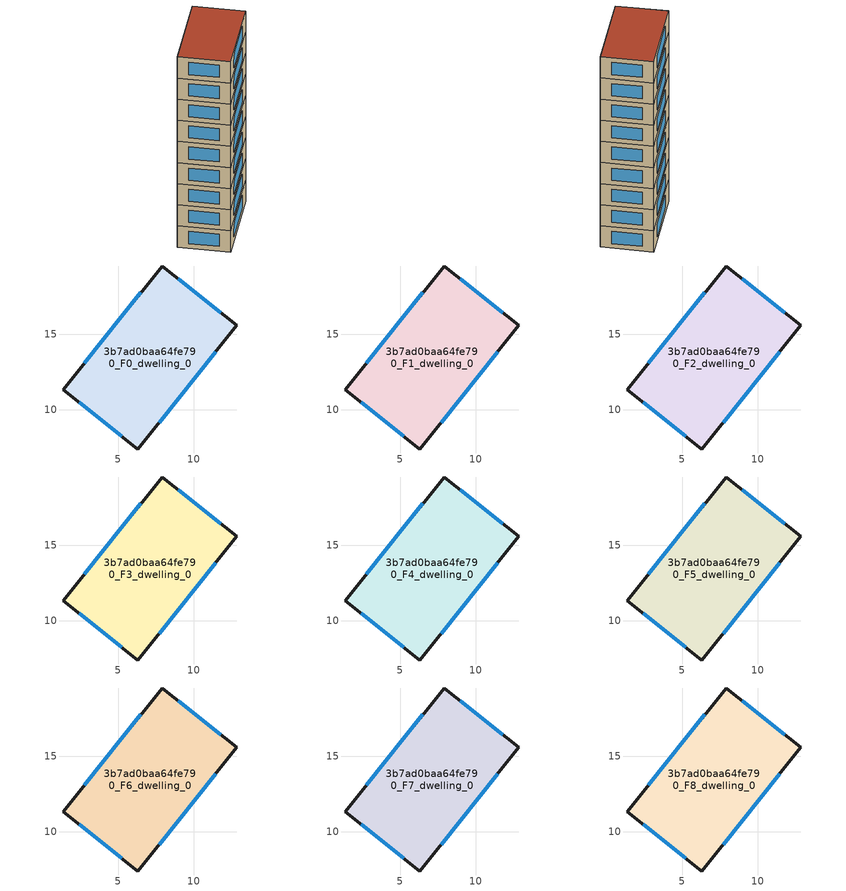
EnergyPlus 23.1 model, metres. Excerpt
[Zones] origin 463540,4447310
3b7ad0baa64fe790_F0_dwelling_0
 floor ground (EU_floor_Construction): 12.85,15.58 6.31,7.42 1.37,11.34 7.92,19.51 z0
 wall outside (EU_wall_Construction): 12.85,15.58 7.92,19.51 1.37,11.34 6.31,7.42 12.85,15.58 z0:3
 window (EU_Window_Construction): 11.8,16.42 8.98,18.67 / 7.71,9.17 11.45,13.83 / 2.43,10.5 5.25,8.26 / 6.52,17.76 2.77,13.09 z0.64:2.36
3b7ad0baa64fe790_F1_dwelling_0
 floor to 3b7ad0baa64fe790_F0_dwelling_0 (EU_floor_Construction): 12.85,15.58 6.31,7.42 1.37,11.34 7.92,19.51 z3
 wall outside (EU_wall_Construction): 12.85,15.58 7.92,19.51 1.37,11.34 6.31,7.42 12.85,15.58 z3:6
 window (EU_Window_Construction): 11.8,16.42 8.98,18.67 / 7.71,9.17 11.45,13.83 / 2.43,10.5 5.25,8.26 / 6.52,17.76 2.77,13.09 z3.64:5.36
3b7ad0baa64fe790_F2_dwelling_0
 floor to 3b7ad0baa64fe790_F1_dwelling_0 (EU_floor_Construction): 12.85,15.58 6.31,7.42 1.37,11.34 7.92,19.51 z6
 wall outside (EU_wall_Construction): 12.85,15.58 7.92,19.51 1.37,11.34 6.31,7.42 12.85,15.58 z6:9
 window (EU_Window_Construction): 11.8,16.42 8.98,18.67 / 7.71,9.17 11.45,13.83 / 2.43,10.5 5.25,8.26 / 6.52,17.76 2.77,13.09 z6.64:8.36
3b7ad0baa64fe790_F3_dwelling_0
 floor to 3b7ad0baa64fe790_F2_dwelling_0 (EU_floor_Construction): 12.85,15.58 6.31,7.42 1.37,11.34 7.92,19.51 z9
 wall outside (EU_wall_Construction): 12.85,15.58 7.92,19.51 1.37,11.34 6.31,7.42 12.85,15.58 z9:12
 window (EU_Window_Construction): 11.8,16.42 8.98,18.67 / 7.71,9.17 11.45,13.83 / 2.43,10.5 5.25,8.26 / 6.52,17.76 2.77,13.09 z9.64:11.36
3b7ad0baa64fe790_F4_dwelling_0
 floor to 3b7ad0baa64fe790_F3_dwelling_0 (EU_floor_Construction): 12.85,15.58 6.31,7.42 1.37,11.34 7.92,19.51 z12
 wall outside (EU_wall_Construction): 12.85,15.58 7.92,19.51 1.37,11.34 6.31,7.42 12.85,15.58 z12:15
 window (EU_Window_Construction): 11.8,16.42 8.98,18.67 / 7.71,9.17 11.45,13.83 / 2.43,10.5 5.25,8.26 / 6.52,17.76 2.77,13.09 z12.64:14.36
3b7ad0baa64fe790_F5_dwelling_0
 floor to 3b7ad0baa64fe790_F4_dwelling_0 (EU_floor_Construction): 12.85,15.58 6.31,7.42 1.37,11.34 7.92,19.51 z15
 wall outside (EU_wall_Construction): 12.85,15.58 7.92,19.51 1.37,11.34 6.31,7.42 12.85,15.58 z15:18
 window (EU_Window_Construction): 11.8,16.42 8.98,18.67 / 7.71,9.17 11.45,13.83 / 2.43,10.5 5.25,8.26 / 6.52,17.76 2.77,13.09 z15.64:17.36
3b7ad0baa64fe790_F6_dwelling_0
 floor to 3b7ad0baa64fe790_F5_dwelling_0 (EU_floor_Construction): 12.85,15.58 6.31,7.42 1.37,11.34 7.92,19.51 z18
 wall outside (EU_wall_Construction): 12.85,15.58 7.92,19.51 1.37,11.34 6.31,7.42 12.85,15.58 z18:21
 window (EU_Window_Construction): 11.8,16.42 8.98,18.67 / 7.71,9.17 11.45,13.83 / 2.43,10.5 5.25,8.26 / 6.52,17.76 2.77,13.09 z18.64:20.36
3b7ad0baa64fe790_F7_dwelling_0
 floor to 3b7ad0baa64fe790_F6_dwelling_0 (EU_floor_Construction): 12.85,15.58 6.31,7.42 1.37,11.34 7.92,19.51 z21
 wall outside (EU_wall_Construction): 12.85,15.58 7.92,19.51 1.37,11.34 6.31,7.42 12.85,15.58 z21:24
 window (EU_Window_Construction): 11.8,16.42 8.98,18.67 / 7.71,9.17 11.45,13.83 / 2.43,10.5 5.25,8.26 / 6.52,17.76 2.77,13.09 z21.64:23.36
3b7ad0baa64fe790_F8_dwelling_0
 floor to 3b7ad0baa64fe790_F7_dwelling_0 (EU_floor_Construction): 12.85,15.58 6.31,7.42 1.37,11.34 7.92,19.51 z24
 wall outside (EU_wall_Construction): 12.85,15.58 7.92,19.51 1.37,11.34 6.31,7.42 12.85,15.58 z24:27
 window (EU_Window_Construction): 11.8,16.42 8.98,18.67 / 7.71,9.17 11.45,13.83 / 2.43,10.5 5.25,8.26 / 6.52,17.76 2.77,13.09 z24.64:26.36
 roof outside (EU_roof_Construction): 6.31,7.42 12.85,15.58 7.92,19.51 1.37,11.34 z27
[Building]
EU S2 Campaign: North Axis=0; Terrain=City; Solar Distribution=FullExterior
[Site:Location]
Yerevan-Zvartnots.Intl.AP: Latitude=40.15; Longitude=44.383; Time Zone=4; Elevation=854
[SizingPeriod:WeatherFileDays]
AnnualSizingPeriod: Begin Month=1; Begin Day of Month=1; End Month=12; End Day of Month=31; Day of Week for Start Day=Monday; Use Weather File Daylight Saving Period=No; Use Weather File Rain and Snow Indicators=No
[MATERIAL]
EU_InternalMass_Material: Roughness=MediumRough; Thickness=0.1; Conductivity=1; Density=1800; Specific Heat=900; Thermal Absorptance=0.9; Solar Absorptance=0.7; Visible Absorptance=0.7
[MATERIAL:NOMASS] Roughness=MediumRough; Thermal Absorptance=0.9; Solar Absorptance=0.7; Visible Absorptance=0.7
Name | Thermal Resistance
EU_wall_NoMass | 1.05043
EU_roof_NoMass | 1.45357
EU_floor_NoMass | 0.478065
[WINDOWMATERIAL:SIMPLEGLAZINGSYSTEM]
EU_Window_SimpleGlazing: UFactor=2.5566; Solar Heat Gain Coefficient=0.75; Visible Transmittance=0.75
[CONSTRUCTION]
EU_wall_Construction: EU_wall_NoMass
EU_roof_Construction: EU_roof_NoMass
EU_floor_Construction: EU_floor_NoMass
EU_Window_Construction: EU_Window_SimpleGlazing
EU_InternalMass_Construction: EU_InternalMass_Material
[ZONE] Type=1; Multiplier=1; Ceiling Height=autocalculate; Floor Area=autocalculate; Part of Total Floor Area=Yes
Name | Volume
3b7ad0baa64fe790_F0_dwelling_0 | 197.998
3b7ad0baa64fe790_F1_dwelling_0; 3b7ad0baa64fe790_F2_dwelling_0; 3b7ad0baa64fe790_F3_dwelling_0; 3b7ad0baa64fe790_F4_dwelling_0; 3b7ad0baa64fe790_F5_dwelling_0; 3b7ad0baa64fe790_F6_dwelling_0; 3b7ad0baa64fe790_F7_dwelling_0; 3b7ad0baa64fe790_F8_dwelling_0 | 197.999
[INTERNALMASS] Construction=EU_InternalMass_Construction; Surface Area=65.9994
Name | Zone or ZoneList
3b7ad0baa64fe790_F0_dwelling_0_EU_InternalMass | 3b7ad0baa64fe790_F0_dwelling_0
3b7ad0baa64fe790_F1_dwelling_0_EU_InternalMass | 3b7ad0baa64fe790_F1_dwelling_0
3b7ad0baa64fe790_F2_dwelling_0_EU_InternalMass | 3b7ad0baa64fe790_F2_dwelling_0
3b7ad0baa64fe790_F3_dwelling_0_EU_InternalMass | 3b7ad0baa64fe790_F3_dwelling_0
3b7ad0baa64fe790_F4_dwelling_0_EU_InternalMass | 3b7ad0baa64fe790_F4_dwelling_0
3b7ad0baa64fe790_F5_dwelling_0_EU_InternalMass | 3b7ad0baa64fe790_F5_dwelling_0
3b7ad0baa64fe790_F6_dwelling_0_EU_InternalMass | 3b7ad0baa64fe790_F6_dwelling_0
3b7ad0baa64fe790_F7_dwelling_0_EU_InternalMass | 3b7ad0baa64fe790_F7_dwelling_0
3b7ad0baa64fe790_F8_dwelling_0_EU_InternalMass | 3b7ad0baa64fe790_F8_dwelling_0
[OTHEREQUIPMENT] Fuel Type=Electricity; Design Level Calculation Method=Watts/Area; Power per Zone Floor Area=1; Fraction Latent=0; Fraction Radiant=0; Fraction Lost=0; Carbon Dioxide Generation Rate=0; EndUse Subcategory=EU_Step8_InternalGains
Name | Zone or ZoneList or Space or SpaceList | Schedule
EU_Step8_InternalGain_3b7ad0baa64fe790_F0_dwelling_0_f000 | 3b7ad0baa64fe790_F0_dwelling_0 | EU_Step8_GainSchedule_3b7ad0baa64fe790_F0_dwelling_0_f000
EU_Step8_InternalGain_3b7ad0baa64fe790_F1_dwelling_0_f000 | 3b7ad0baa64fe790_F1_dwelling_0 | EU_Step8_GainSchedule_3b7ad0baa64fe790_F1_dwelling_0_f000
EU_Step8_InternalGain_3b7ad0baa64fe790_F2_dwelling_0_f000 | 3b7ad0baa64fe790_F2_dwelling_0 | EU_Step8_GainSchedule_3b7ad0baa64fe790_F2_dwelling_0_f000
EU_Step8_InternalGain_3b7ad0baa64fe790_F3_dwelling_0_f000 | 3b7ad0baa64fe790_F3_dwelling_0 | EU_Step8_GainSchedule_3b7ad0baa64fe790_F3_dwelling_0_f000
EU_Step8_InternalGain_3b7ad0baa64fe790_F4_dwelling_0_f000 | 3b7ad0baa64fe790_F4_dwelling_0 | EU_Step8_GainSchedule_3b7ad0baa64fe790_F4_dwelling_0_f000
EU_Step8_InternalGain_3b7ad0baa64fe790_F5_dwelling_0_f000 | 3b7ad0baa64fe790_F5_dwelling_0 | EU_Step8_GainSchedule_3b7ad0baa64fe790_F5_dwelling_0_f000
EU_Step8_InternalGain_3b7ad0baa64fe790_F6_dwelling_0_f000 | 3b7ad0baa64fe790_F6_dwelling_0 | EU_Step8_GainSchedule_3b7ad0baa64fe790_F6_dwelling_0_f000
EU_Step8_InternalGain_3b7ad0baa64fe790_F7_dwelling_0_f000 | 3b7ad0baa64fe790_F7_dwelling_0 | EU_Step8_GainSchedule_3b7ad0baa64fe790_F7_dwelling_0_f000
EU_Step8_InternalGain_3b7ad0baa64fe790_F8_dwelling_0_f000 | 3b7ad0baa64fe790_F8_dwelling_0 | EU_Step8_GainSchedule_3b7ad0baa64fe790_F8_dwelling_0_f000
[ZONEVENTILATION:DESIGNFLOWRATE] Schedule=EU_AlwaysOn; Design Flow Rate Calculation Method=AirChanges/Hour; Air Changes per Hour=0.557805; Ventilation Type=Natural; Fan Pressure Rise=0; Fan Total Efficiency=1; Constant Term Coefficient=1; Temperature Term Coefficient=0; Velocity Term Coefficient=0; Velocity Squared Term Coefficient=0; Minimum Indoor Temperature=-100; Maximum Indoor Temperature=100; Delta Temperature=-100; Minimum Outdoor Temperature=-100; Maximum Outdoor Temperature=100; Maximum Wind Speed=40
Name | Zone or ZoneList or Space or SpaceList
EU_ConstantAir_3b7ad0baa64fe790_F0_dwelling_0 | 3b7ad0baa64fe790_F0_dwelling_0
EU_ConstantAir_3b7ad0baa64fe790_F1_dwelling_0 | 3b7ad0baa64fe790_F1_dwelling_0
EU_ConstantAir_3b7ad0baa64fe790_F2_dwelling_0 | 3b7ad0baa64fe790_F2_dwelling_0
EU_ConstantAir_3b7ad0baa64fe790_F3_dwelling_0 | 3b7ad0baa64fe790_F3_dwelling_0
EU_ConstantAir_3b7ad0baa64fe790_F4_dwelling_0 | 3b7ad0baa64fe790_F4_dwelling_0
EU_ConstantAir_3b7ad0baa64fe790_F5_dwelling_0 | 3b7ad0baa64fe790_F5_dwelling_0
EU_ConstantAir_3b7ad0baa64fe790_F6_dwelling_0 | 3b7ad0baa64fe790_F6_dwelling_0
EU_ConstantAir_3b7ad0baa64fe790_F7_dwelling_0 | 3b7ad0baa64fe790_F7_dwelling_0
EU_ConstantAir_3b7ad0baa64fe790_F8_dwelling_0 | 3b7ad0baa64fe790_F8_dwelling_0
[HVACTEMPLATE:THERMOSTAT] Constant Heating Setpoint=20; Constant Cooling Setpoint=50
EU_HeatOnly_3b7ad0baa64fe790_F0_dwelling_0; EU_HeatOnly_3b7ad0baa64fe790_F1_dwelling_0; EU_HeatOnly_3b7ad0baa64fe790_F2_dwelling_0; EU_HeatOnly_3b7ad0baa64fe790_F3_dwelling_0; EU_HeatOnly_3b7ad0baa64fe790_F4_dwelling_0; EU_HeatOnly_3b7ad0baa64fe790_F5_dwelling_0; EU_HeatOnly_3b7ad0baa64fe790_F6_dwelling_0; EU_HeatOnly_3b7ad0baa64fe790_F7_dwelling_0; EU_HeatOnly_3b7ad0baa64fe790_F8_dwelling_0
[HVACTEMPLATE:ZONE:IDEALLOADSAIRSYSTEM] System Availability Schedule=EU_AlwaysOn; Maximum Heating Supply Air Temperature=50; Minimum Cooling Supply Air Temperature=13; Maximum Heating Supply Air Humidity Ratio=0.0156; Minimum Cooling Supply Air Humidity Ratio=0.0077; Heating Limit=NoLimit; Cooling Limit=NoLimit; Heating Availability Schedule=EU_AlwaysOn; Cooling Availability Schedule=EU_CoolingOff; Dehumidification Control Type=ConstantSensibleHeatRatio; Cooling Sensible Heat Ratio=0.7; Dehumidification Setpoint=60; Humidification Control Type=None; Humidification Setpoint=30; Outdoor Air Method=None; Outdoor Air Flow Rate per Person=0.00944; Outdoor Air Flow Rate per Zone Floor Area=0; Outdoor Air Flow Rate per Zone=0; Demand Controlled Ventilation Type=None; Outdoor Air Economizer Type=NoEconomizer; Heat Recovery Type=None; Sensible Heat Recovery Effectiveness=0.7; Latent Heat Recovery Effectiveness=0.65
Name | Template Thermostat
3b7ad0baa64fe790_F0_dwelling_0 | EU_HeatOnly_3b7ad0baa64fe790_F0_dwelling_0
3b7ad0baa64fe790_F1_dwelling_0 | EU_HeatOnly_3b7ad0baa64fe790_F1_dwelling_0
3b7ad0baa64fe790_F2_dwelling_0 | EU_HeatOnly_3b7ad0baa64fe790_F2_dwelling_0
3b7ad0baa64fe790_F3_dwelling_0 | EU_HeatOnly_3b7ad0baa64fe790_F3_dwelling_0
3b7ad0baa64fe790_F4_dwelling_0 | EU_HeatOnly_3b7ad0baa64fe790_F4_dwelling_0
3b7ad0baa64fe790_F5_dwelling_0 | EU_HeatOnly_3b7ad0baa64fe790_F5_dwelling_0
3b7ad0baa64fe790_F6_dwelling_0 | EU_HeatOnly_3b7ad0baa64fe790_F6_dwelling_0
3b7ad0baa64fe790_F7_dwelling_0 | EU_HeatOnly_3b7ad0baa64fe790_F7_dwelling_0
3b7ad0baa64fe790_F8_dwelling_0 | EU_HeatOnly_3b7ad0baa64fe790_F8_dwelling_0
[SIZING:ZONE] Zone Cooling Design Supply Air Temperature Input Method=SupplyAirTemperature; Zone Cooling Design Supply Air Temperature=13; Zone Heating Design Supply Air Temperature Input Method=SupplyAirTemperature; Zone Heating Design Supply Air Temperature=50; Zone Cooling Design Supply Air Humidity Ratio=0.008; Zone Heating Design Supply Air Humidity Ratio=0.008; Cooling Design Air Flow Method=DesignDay; Cooling Design Air Flow Rate=0; Cooling Minimum Air Flow per Zone Floor Area=0.000762; Cooling Minimum Air Flow=0; Cooling Minimum Air Flow Fraction=0.2; Heating Design Air Flow Method=DesignDay; Heating Design Air Flow Rate=0; Heating Maximum Air Flow per Zone Floor Area=0.002032; Heating Maximum Air Flow=0.141576; Heating Maximum Air Flow Fraction=0.3; Account for Dedicated Outdoor Air System=No; Dedicated Outdoor Air System Control Strategy=NeutralSupplyAir; Dedicated Outdoor Air Low Setpoint Temperature for Design=autosize; Dedicated Outdoor Air High Setpoint Temperature for Design=autosize; Zone Load Sizing Method=Sensible Load Only No Latent Load; Zone Latent Cooling Design Supply Air Humidity Ratio Input Method=HumidityRatioDifference; Zone Cooling Design Supply Air Humidity Ratio Difference=0.005; Zone Latent Heating Design Supply Air Humidity Ratio Input Method=HumidityRatioDifference; Zone Humidification Design Supply Air Humidity Ratio Difference=0.005
3b7ad0baa64fe790_F0_dwelling_0; 3b7ad0baa64fe790_F1_dwelling_0; 3b7ad0baa64fe790_F2_dwelling_0; 3b7ad0baa64fe790_F3_dwelling_0; 3b7ad0baa64fe790_F4_dwelling_0; 3b7ad0baa64fe790_F5_dwelling_0; 3b7ad0baa64fe790_F6_dwelling_0; 3b7ad0baa64fe790_F7_dwelling_0; 3b7ad0baa64fe790_F8_dwelling_0
[SCHEDULE:CONSTANT]
Name | Hourly Value
EU_AlwaysOn | 1
EU_CoolingOff | 0
[SCHEDULE:FILE] Column Number=1; Rows to Skip at Top=0; Number of Hours of Data=8760; Column Separator=Comma; Interpolate to Timestep=No; Minutes per Item=60; Adjust Schedule for Daylight Savings=Yes
Name | File
EU_Step8_GainSchedule_3b7ad0baa64fe790_F0_dwelling_0_f000 | ../../schedules/3b7ad0baa64fe790/3b7ad0baa64fe790_F0_dwelling_0_f000_gain.csv
EU_Step8_GainSchedule_3b7ad0baa64fe790_F1_dwelling_0_f000 | ../../schedules/3b7ad0baa64fe790/3b7ad0baa64fe790_F1_dwelling_0_f000_gain.csv
EU_Step8_GainSchedule_3b7ad0baa64fe790_F2_dwelling_0_f000 | ../../schedules/3b7ad0baa64fe790/3b7ad0baa64fe790_F2_dwelling_0_f000_gain.csv
EU_Step8_GainSchedule_3b7ad0baa64fe790_F3_dwelling_0_f000 | ../../schedules/3b7ad0baa64fe790/3b7ad0baa64fe790_F3_dwelling_0_f000_gain.csv
EU_Step8_GainSchedule_3b7ad0baa64fe790_F4_dwelling_0_f000 | ../../schedules/3b7ad0baa64fe790/3b7ad0baa64fe790_F4_dwelling_0_f000_gain.csv
EU_Step8_GainSchedule_3b7ad0baa64fe790_F5_dwelling_0_f000 | ../../schedules/3b7ad0baa64fe790/3b7ad0baa64fe790_F5_dwelling_0_f000_gain.csv
EU_Step8_GainSchedule_3b7ad0baa64fe790_F6_dwelling_0_f000 | ../../schedules/3b7ad0baa64fe790/3b7ad0baa64fe790_F6_dwelling_0_f000_gain.csv
EU_Step8_GainSchedule_3b7ad0baa64fe790_F7_dwelling_0_f000 | ../../schedules/3b7ad0baa64fe790/3b7ad0baa64fe790_F7_dwelling_0_f000_gain.csv
EU_Step8_GainSchedule_3b7ad0baa64fe790_F8_dwelling_0_f000 | ../../schedules/3b7ad0baa64fe790/3b7ad0baa64fe790_F8_dwelling_0_f000_gain.csv
